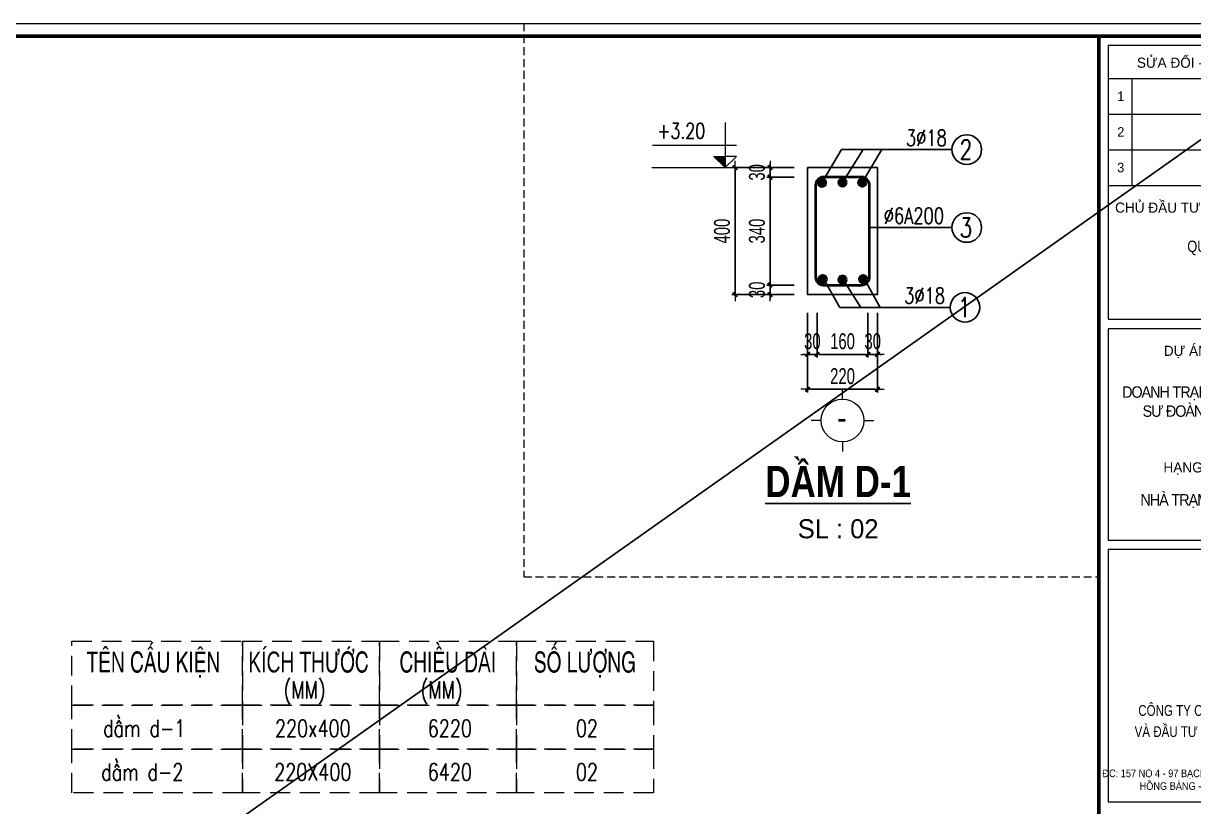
# Model space of a CAD drawing. Header units: millimetres. Extents: x 108335 to 288936, y -578047 to -548347.
# Drawn here: x 204886 to 212253, y -553282 to -548347 of the extents above; entities that cross this region are included whole.
import ezdxf
from ezdxf.enums import TextEntityAlignment as Align

# ---------------------------------------------------------------- set-up
doc = ezdxf.new("R2010")
doc.units = ezdxf.units.MM
doc.header["$MEASUREMENT"] = 0
doc.header["$PDMODE"] = 32
doc.linetypes.add('HIDDEN', pattern=[0.375, 0.25, -0.125])
doc.layers.get('Defpoints').update_dxf_attribs({"color": 1})
for name, color, linetype, lineweight in [('08. Net Text', 3, 'Continuous', 13), ('EG Dim', 8, 'Continuous', 15), ('EG Text1', 3, 'Continuous', 20), ('Khac', 156, 'Continuous', 9), ('LC Dim', 8, 'Continuous', 18), ('LC ISO', 153, 'Continuous', 13), ('LC MANH DUT', 35, 'HIDDEN', 5), ('LC Net dam2', 6, 'Continuous', 40), ('LC Net dam3', 1, 'Continuous', 60), ('LC Net manh', 236, 'Continuous', 5), ('LC Net thay', 7, 'Continuous', 25), ('LC Text1', 3, 'Continuous', 20), ('LC Text2', 7, 'Continuous', 25)]:
    doc.layers.add(name, color=color, linetype=linetype, lineweight=lineweight)
doc.layers.add('KCS_Plotter', color=11, linetype='Continuous', plot=False)
for name, color, linetype in [('Khungten_LCDI', 7, 'Continuous'), ('Kichthuoc', 9, 'Continuous'), ('Thep doc', 6, 'Continuous')]:
    doc.layers.add(name, color=color, linetype=linetype)
doc.styles.add('EG Huy', font='vnsimli.shx', dxfattribs={"width": 0.75})
doc.styles.add('HOATBIF', font='hoatbif.shx', dxfattribs={"width": 0.7})
doc.styles.add('Khungten', font='VHAVAN.TTF', dxfattribs={"width": 0.9, "height": 5000})
doc.styles.add('LC 1', font='VHAVANB.TTF')
doc.styles.add('LC 2', font='VHARIALN.TTF', dxfattribs={"width": 0.7})
doc.styles.add('LC 3', font='vnsimli.shx', dxfattribs={"width": 0.75})
doc.styles.add('LC3', font='VHARIALB.TTF', dxfattribs={"width": 0.8})
doc.styles.add('Text Khung Ten', font='VHAVAN.TTF')
doc.styles.add('Title', font='VHBLACK.TTF', dxfattribs={"width": 0.8})
doc.dimstyles.new('1-100(1-40)', dxfattribs={"dimscale": 40, "dimtxt": 2.5, "dimasz": 0.35, "dimexe": 0.5, "dimexo": 0, "dimgap": 0.8, "dimtad": 1, "dimdec": 0, "dimzin": 0, "dimdsep": 46, "dimtxsty": 'HOATBIF', "dimblk1": 'DOT', "dimblk2": 'DOT', "dimsah": 1, "dimcen": -1, "dimdle": 1, "dimclrd": 256, "dimclre": 256, "dimclrt": 4, "dimadec": 3, "dimazin": 2, "dimtfac": 0.333333, "dimtdec": 0, "dimtix": 1, "dimtmove": 2, "dimatfit": 3, "dimldrblk": 'DOT', "dimfxl": 1, "dimtvp": 0.833333, "dimtolj": 1, "dimtzin": 0, "dimarcsym": 0})

# ---------------------------------------------------------------- blocks, each defined once
blk = doc.blocks.new('CT')
at = {"layer": 'LC Text1', "lineweight": 15}
blk.add_hatch(color=4, dxfattribs=at).paths.add_polyline_path([(3.25, 1.6), (1.64, 1.6), (1.64, 0)])
at = {"layer": 'LC Text1', "color": 4, "lineweight": 15, "ltscale": 50}
for p, q in [((0.05, 3.14), (12, 3.14)), ((12.09, 0), (0, 0))]:
    blk.add_line(p, q, dxfattribs=at)
for points in [[(1.64, 6.43), (1.64, 0)], [(1.64, 0), (0.03, 1.6), (1.64, 1.6)], [(1.64, 0), (3.25, 1.6), (1.64, 1.6)]]:
    blk.add_lwpolyline(points, dxfattribs=at)
at = {"layer": 'LC Text1', "color": 4, "style": 'LC 3', "width": 0.75}
blk.add_attdef('CT', (1.91, 3.5), '', height=2.2, dxfattribs=at)
blk = doc.blocks.new('DOT')
at = {"layer": 'LC Dim'}
blk.add_line((-3, 0), (3, 0), dxfattribs=at)
at = {"layer": 'LC Dim', "color": 4}
blk.add_line((-1, -1), (1, 1), dxfattribs=at)
blk.add_lwpolyline([(0.5, 1), (-1, -0.5), (-0.5, -1), (1, 0.5)], close=True, dxfattribs=at)
blk = doc.blocks.new('*D413')
at = {"layer": 'Defpoints', "color": 0, "ltscale": 2, "transparency": 16777216}
for p in [(209738.4, -549256), (209586.5, -549316), (209738.4, -549316)]:
    blk.add_point(p, dxfattribs=at)
at = {"layer": 'LC Dim', "lineweight": -2, "ltscale": 2, "transparency": 16777216}
for p, q in [((209738.4, -549256), (209566.5, -549256)), ((209586.5, -549242), (209586.5, -549228)), ((209586.5, -549256), (209586.5, -549316)), ((209738.4, -549316), (209566.5, -549316)), ((209586.5, -549330), (209586.5, -549344))]:
    blk.add_line(p, q, dxfattribs=at)
at = {"layer": 'LC Dim', "lineweight": -2, "ltscale": 2, "transparency": 16777216, "xscale": 14, "yscale": 14, "zscale": 14}
for p, rotation in [((209586.5, -549256), 270), ((209586.5, -549316), 90)]:
    blk.add_blockref('DOT', p, dxfattribs=dict(at, rotation=rotation))
at = {"layer": 'LC Dim', "color": 4, "ltscale": 2, "transparency": 16777216, "insert": (209504.5, -549286), "char_height": 100, "attachment_point": 5, "rotation": 90, "style": 'HOATBIF'}
blk.add_mtext('\\A1;30', dxfattribs=at)
blk = doc.blocks.new('_Dot')
at = {"color": 0, "linetype": 'ByBlock', "lineweight": -2}
blk.add_line((-0.5, 0), (-1, 0), dxfattribs=at)
at = {"color": 0, "linetype": 'ByBlock', "const_width": 0.5}
blk.add_lwpolyline([(-0.25, 0, 1), (0.25, 0, 1)], format="xyb", close=True, dxfattribs=at)
blk = doc.blocks.new('*D414')
at = {"layer": 'Defpoints', "color": 0, "ltscale": 2, "transparency": 16777216}
for p in [(209738.4, -549316), (209586.5, -549996), (209738.4, -549996)]:
    blk.add_point(p, dxfattribs=at)
at = {"layer": 'LC Dim', "lineweight": -2, "ltscale": 2, "transparency": 16777216}
for p, q in [((209738.4, -549316), (209566.5, -549316)), ((209586.5, -549330), (209586.5, -549982)), ((209738.4, -549996), (209566.5, -549996))]:
    blk.add_line(p, q, dxfattribs=at)
at = {"layer": 'LC Dim', "lineweight": -2, "ltscale": 2, "transparency": 16777216, "xscale": 14, "yscale": 14, "zscale": 14}
for p, rotation in [((209586.5, -549316), 90), ((209586.5, -549996), 270)]:
    blk.add_blockref('DOT', p, dxfattribs=dict(at, rotation=rotation))
at = {"layer": 'LC Dim', "color": 4, "ltscale": 2, "transparency": 16777216, "insert": (209504.5, -549656), "char_height": 100, "attachment_point": 5, "rotation": 90, "style": 'HOATBIF'}
blk.add_mtext('\\A1;340', dxfattribs=at)
blk = doc.blocks.new('*D415')
at = {"layer": 'Defpoints', "color": 0, "ltscale": 2, "transparency": 16777216}
for p in [(209738.4, -549996), (209586.5, -550056), (209738.4, -550056)]:
    blk.add_point(p, dxfattribs=at)
at = {"layer": 'LC Dim', "lineweight": -2, "ltscale": 2, "transparency": 16777216}
for p, q in [((209738.4, -549996), (209566.5, -549996)), ((209586.5, -549982), (209586.5, -549968)), ((209586.5, -549996), (209586.5, -550056)), ((209738.4, -550056), (209566.5, -550056)), ((209586.5, -550070), (209586.5, -550084))]:
    blk.add_line(p, q, dxfattribs=at)
at = {"layer": 'LC Dim', "lineweight": -2, "ltscale": 2, "transparency": 16777216, "xscale": 14, "yscale": 14, "zscale": 14}
for p, rotation in [((209586.5, -549996), 270), ((209586.5, -550056), 90)]:
    blk.add_blockref('DOT', p, dxfattribs=dict(at, rotation=rotation))
at = {"layer": 'LC Dim', "color": 4, "ltscale": 2, "transparency": 16777216, "insert": (209504.5, -550026), "char_height": 100, "attachment_point": 5, "rotation": 90, "style": 'HOATBIF'}
blk.add_mtext('\\A1;30', dxfattribs=at)
blk = doc.blocks.new('*D416')
at = {"layer": 'Defpoints', "color": 0, "ltscale": 2, "transparency": 16777216}
for p in [(209366.5, -549256), (209738.4, -549256), (209738.4, -550056)]:
    blk.add_point(p, dxfattribs=at)
at = {"layer": 'LC Dim', "lineweight": -2, "ltscale": 2, "transparency": 16777216}
for p, q in [((209738.4, -549256), (209346.5, -549256)), ((209366.5, -550042), (209366.5, -549270)), ((209738.4, -550056), (209346.5, -550056))]:
    blk.add_line(p, q, dxfattribs=at)
at = {"layer": 'LC Dim', "lineweight": -2, "ltscale": 2, "transparency": 16777216, "xscale": 14, "yscale": 14, "zscale": 14}
for p, rotation in [((209366.5, -549256), 90), ((209366.5, -550056), 270)]:
    blk.add_blockref('DOT', p, dxfattribs=dict(at, rotation=rotation))
at = {"layer": 'LC Dim', "color": 4, "ltscale": 2, "transparency": 16777216, "insert": (209284.5, -549656), "char_height": 100, "attachment_point": 5, "rotation": 90, "style": 'HOATBIF'}
blk.add_mtext('\\A1;400', dxfattribs=at)
blk = doc.blocks.new('*D417')
at = {"layer": 'Defpoints', "color": 0, "ltscale": 2, "transparency": 16777216}
for p in [(209823, -550171), (209883, -550171), (209883, -550432.5)]:
    blk.add_point(p, dxfattribs=at)
at = {"layer": 'LC Dim', "lineweight": -2, "ltscale": 2, "transparency": 16777216}
for p, q in [((209823, -550171), (209823, -550452.5)), ((209883, -550171), (209883, -550452.5)), ((209809, -550432.5), (209795, -550432.5)), ((209823, -550432.5), (209883, -550432.5)), ((209897, -550432.5), (209911, -550432.5))]:
    blk.add_line(p, q, dxfattribs=at)
at = {"layer": 'LC Dim', "lineweight": -2, "ltscale": 2, "transparency": 16777216, "xscale": 14, "yscale": 14, "zscale": 14}
blk.add_blockref('DOT', (209823, -550432.5), dxfattribs=at)
at = {"layer": 'LC Dim', "lineweight": -2, "ltscale": 2, "transparency": 16777216, "xscale": 14, "yscale": 14, "zscale": 14, "rotation": 180}
blk.add_blockref('DOT', (209883, -550432.5), dxfattribs=at)
at = {"layer": 'LC Dim', "color": 4, "ltscale": 2, "transparency": 16777216, "insert": (209853, -550350.5), "char_height": 100, "attachment_point": 5, "style": 'HOATBIF'}
blk.add_mtext('\\A1;30', dxfattribs=at)
blk = doc.blocks.new('*D418')
at = {"layer": 'Defpoints', "color": 0, "ltscale": 2, "transparency": 16777216}
for p in [(209883, -550171), (210203, -550171), (210203, -550432.5)]:
    blk.add_point(p, dxfattribs=at)
at = {"layer": 'LC Dim', "lineweight": -2, "ltscale": 2, "transparency": 16777216}
for p, q in [((209883, -550171), (209883, -550452.5)), ((210203, -550171), (210203, -550452.5)), ((209897, -550432.5), (210189, -550432.5))]:
    blk.add_line(p, q, dxfattribs=at)
at = {"layer": 'LC Dim', "lineweight": -2, "ltscale": 2, "transparency": 16777216, "xscale": 14, "yscale": 14, "zscale": 14, "rotation": 180}
blk.add_blockref('DOT', (209883, -550432.5), dxfattribs=at)
at = {"layer": 'LC Dim', "lineweight": -2, "ltscale": 2, "transparency": 16777216, "xscale": 14, "yscale": 14, "zscale": 14}
blk.add_blockref('DOT', (210203, -550432.5), dxfattribs=at)
at = {"layer": 'LC Dim', "color": 4, "ltscale": 2, "transparency": 16777216, "insert": (210043, -550350.5), "char_height": 100, "attachment_point": 5, "style": 'HOATBIF'}
blk.add_mtext('\\A1;160', dxfattribs=at)
blk = doc.blocks.new('*D419')
at = {"layer": 'Defpoints', "color": 0, "ltscale": 2, "transparency": 16777216}
for p in [(210203, -550171), (210263, -550171), (210263, -550432.5)]:
    blk.add_point(p, dxfattribs=at)
at = {"layer": 'LC Dim', "lineweight": -2, "ltscale": 2, "transparency": 16777216}
for p, q in [((210203, -550171), (210203, -550452.5)), ((210263, -550171), (210263, -550452.5)), ((210189, -550432.5), (210175, -550432.5)), ((210203, -550432.5), (210263, -550432.5)), ((210277, -550432.5), (210291, -550432.5))]:
    blk.add_line(p, q, dxfattribs=at)
at = {"layer": 'LC Dim', "lineweight": -2, "ltscale": 2, "transparency": 16777216, "xscale": 14, "yscale": 14, "zscale": 14}
blk.add_blockref('DOT', (210203, -550432.5), dxfattribs=at)
at = {"layer": 'LC Dim', "lineweight": -2, "ltscale": 2, "transparency": 16777216, "xscale": 14, "yscale": 14, "zscale": 14, "rotation": 180}
blk.add_blockref('DOT', (210263, -550432.5), dxfattribs=at)
at = {"layer": 'LC Dim', "color": 4, "ltscale": 2, "transparency": 16777216, "insert": (210233, -550350.5), "char_height": 100, "attachment_point": 5, "style": 'HOATBIF'}
blk.add_mtext('\\A1;30', dxfattribs=at)
blk = doc.blocks.new('*D420')
at = {"layer": 'Defpoints', "color": 0, "ltscale": 2, "transparency": 16777216}
for p in [(209823, -550171), (210263, -550171), (209823, -550652.5)]:
    blk.add_point(p, dxfattribs=at)
at = {"layer": 'LC Dim', "lineweight": -2, "ltscale": 2, "transparency": 16777216}
for p, q in [((209823, -550171), (209823, -550672.5)), ((210263, -550171), (210263, -550672.5)), ((210249, -550652.5), (209837, -550652.5))]:
    blk.add_line(p, q, dxfattribs=at)
at = {"layer": 'LC Dim', "lineweight": -2, "ltscale": 2, "transparency": 16777216, "xscale": 14, "yscale": 14, "zscale": 14, "rotation": 180}
blk.add_blockref('DOT', (209823, -550652.5), dxfattribs=at)
at = {"layer": 'LC Dim', "lineweight": -2, "ltscale": 2, "transparency": 16777216, "xscale": 14, "yscale": 14, "zscale": 14}
blk.add_blockref('DOT', (210263, -550652.5), dxfattribs=at)
at = {"layer": 'LC Dim', "color": 4, "ltscale": 2, "transparency": 16777216, "insert": (210043, -550570.5), "char_height": 100, "attachment_point": 5, "style": 'HOATBIF'}
blk.add_mtext('\\A1;220', dxfattribs=at)
blk = doc.blocks.new('TTRUC')
at = {"layer": 'LC ISO'}
for p, q in [((0, 6.95), (0, 10.13)), ((-6.95, 0), (-10.13, 0)), ((6.95, 0), (10.13, 0)), ((0, -6.95), (0, -10.13))]:
    blk.add_line(p, q, dxfattribs=at)
at = {"layer": 'LC Net manh'}
blk.add_circle((0, 0), 6.95, dxfattribs=at)
blk = doc.blocks.new('theptron1')
at = {"layer": 'LC Net dam3'}
for p, q in [((-0.5, 0), (0.5, 0)), ((-0.35, 0.35), (0.35, -0.35)), ((0.35, 0.35), (-0.35, -0.35)), ((0, 0.5), (0, -0.5))]:
    blk.add_line(p, q, dxfattribs=at)
blk.add_circle((0, 0), 0.5, dxfattribs=at)
blk = doc.blocks.new('TIEUDE1')
at = {"layer": 'LC Text2', "color": 7, "style": 'LC 1'}
blk.add_attdef('TIªU§Ò', text='', height=5, dxfattribs=at).set_placement((0, 0), align=Align.BOTTOM_CENTER)
blk.add_attdef('TL', text='', height=3, dxfattribs=at).set_placement((0, -2), align=Align.TOP_CENTER)
blk = doc.blocks.new('Nha o can bo nhan vien Trung doan')
at = {"layer": 'Defpoints', "lineweight": 0}
blk.add_lwpolyline([(-1200, -14850), (-1200, 14850), (40800, 14850), (40800, -14850)], close=True, dxfattribs=at)
at = {"layer": 'Khungten_LCDI', "color": 5, "lineweight": 60}
blk.add_line((36600, 14650), (36600, -14650), dxfattribs=at)
at = {"layer": 'Khungten_LCDI', "color": 9, "lineweight": 15}
for p, q in [((36750, 13981), (40450, 13981)), ((37123, 13981), (37123, 12297)), ((36750, 13420), (40450, 13420)), ((36750, 12858), (40450, 12858)), ((36750, 12297), (40450, 12297))]:
    blk.add_line(p, q, dxfattribs=at)
at = {"layer": 'Khungten_LCDI', "color": 5, "lineweight": 60}
blk.add_lwpolyline([(0, -14650), (0, 14650), (40600, 14650), (40600, -14650)], close=True, dxfattribs=at)
at = {"layer": 'Khungten_LCDI', "color": 9, "lineweight": 15}
for points in [[(36750, 10190), (40450, 10190), (40450, 14500), (36750, 14500)], [(36750, 6712), (40450, 6712), (40450, 10040), (36750, 10040)], [(36750, 2587), (40450, 2587), (40450, 6562), (36750, 6562)]]:
    blk.add_lwpolyline(points, close=True, dxfattribs=at)
at = {"color": 7, "style": 'Khungten'}
for s, p in [('söa ®æi - modifications', (38600, 14151)), ('chñ ®Çu t\xad - project owner', (38566, 11868)), ('dù ¸n - project', (38566, 9612)), ('h¹ng môc - item', (38552, 7776))]:
    blk.add_text(s, height=160, dxfattribs=at).set_placement(p, align=Align.CENTER)
at = {"color": 7, "style": 'Title', "width": 0.8}
for s, p in [('c«ng ty cp t\xad vÊn thiÕt kÕ', (38594, 3942)), ('vµ ®Çu t\xad x©y dùng lª ch©n', (38594, 3609))]:
    blk.add_text(s, height=170, dxfattribs=at).set_placement(p, align=Align.CENTER)
at = {"color": 4, "char_height": 180, "attachment_point": 5, "style": 'Khungten'}
for s, insert, width in [('{\\f.VnArialH|b0|i0|c0|p34;\\W0.8;qu©n khu 3}', (38609, 11313), 2315.24), ('{\\f.VnArialH|b0|i0|c0|p34;\\W0.9;\\T0.9;doanh tr¹i c¸c ®¬n vÞ thuéc s\xad ®oµn 395/qu©n khu 3}', (38617, 8868), 3461.97), ('{\\f.VnArialH|b0|i0|c0|p34;\\T0.9;nhµ tr¹m m¸y ph¸t ®iÖn}', (38609, 7325), 3712.56)]:
    blk.add_mtext(s, dxfattribs=dict(at, insert=insert, width=width))
at = {"color": 7, "insert": (38600, 3096), "char_height": 120, "attachment_point": 2, "style": 'Khungten'}
blk.add_mtext_dynamic_manual_height_columns('®c: 157 no 4 - 97 b¹ch ®»ng - ph\xadêng h¹ lý   quËn hång bµng - thµnh phè h¶i phßng ', width=3886.57, gutter_width=25, heights=[0], dxfattribs=at)
at = {"color": 7, "style": 'Khungten', "width": 0.8}
for tag, p in [('REVISION', (39499, -10746)), ('NGAYHT', (39546, -11609))]:
    blk.add_attdef(tag, text='', height=200, dxfattribs=at).set_placement(p, align=Align.CENTER)
at = {"layer": '08. Net Text', "color": 7, "style": 'Text Khung Ten'}
blk.add_text('1', height=150, dxfattribs=at).set_placement((36892, 13627))
at = {"layer": '08. Net Text', "color": 7, "ltscale": 2, "style": 'Text Khung Ten'}
for s, p in [('2', (36892, 13065)), ('3', (36892, 12504))]:
    blk.add_text(s, height=150, dxfattribs=at).set_placement(p)
at = {"layer": 'LC Text1', "style": 'Title', "width": 1.485915}
for tag, p, p2 in [('TENBANVE1', (36913, -8886), (40339, -8886)), ('TENBANVE2', (36913, -9562), (40339, -9562))]:
    blk.add_attdef(tag, text='', height=250, dxfattribs=at).set_placement(p, p2, align=Align.FIT)
at = {"layer": 'LC Text1', "style": 'Title', "width": 0.7}
blk.add_attdef('SOBANVE', text='', height=250, dxfattribs=at).set_placement((39562, -13896), align=Align.CENTER)

msp = doc.modelspace()

# ---------------------------------------------------------------- linework, layer by layer
at = {"layer": 'KCS_Plotter', "ltscale": 2}
msp.add_line((196535.7, -560227.19), (213335.7, -548347.19), dxfattribs=at)
at = {"layer": 'LC MANH DUT', "ltscale": 200}
for p, q in [((208036.12, -548347.19, 0), (208036.12, -551833.5, 0)), ((208036.12, -551833.5, 0), (211655.71, -551833.5, 0))]:
    msp.add_line(p, q, dxfattribs=at)
at = {"layer": 'LC MANH DUT', "ltscale": 500}
for points in [[(205192.04, -552240.45), (206264.69, -552240.45), (206264.69, -552643.99), (205192.04, -552643.99)], [(206264.69, -552240.45), (207127.31, -552240.45), (207127.31, -552643.99), (206264.69, -552643.99)], [(207127.31, -552240.45), (207989.93, -552240.45), (207989.93, -552643.99), (207127.31, -552643.99)], [(207989.93, -552240.45), (208852.56, -552240.45), (208852.56, -552643.99), (207989.93, -552643.99)], [(205192.04, -552643.99), (206264.69, -552643.99), (206264.69, -552919.5), (205192.04, -552919.5)], [(206264.69, -552643.99), (207127.31, -552643.99), (207127.31, -552919.5), (206264.69, -552919.5)], [(207127.31, -552643.99), (207989.93, -552643.99), (207989.93, -552919.5), (207127.31, -552919.5)], [(207989.93, -552643.99), (208852.56, -552643.99), (208852.56, -552919.5), (207989.93, -552919.5)], [(205192.04, -552919.5), (206264.69, -552919.5), (206264.69, -553195.01), (205192.04, -553195.01)], [(206264.69, -552919.5), (207127.31, -552919.5), (207127.31, -553195.01), (206264.69, -553195.01)], [(207127.31, -552919.5), (207989.93, -552919.5), (207989.93, -553195.01), (207127.31, -553195.01)], [(207989.93, -552919.5), (208852.56, -552919.5), (208852.56, -553195.01), (207989.93, -553195.01)]]:
    msp.add_lwpolyline(points, close=True, dxfattribs=at)
at = {"layer": 'LC Net dam2'}
msp.add_lwpolyline([(209923, -549996), (210163, -549996, 0.4142136), (210213, -549946), (210213, -549366, 0.4142136), (210163, -549316), (209923, -549316, 0.4142136), (209873, -549366), (209873, -549946, 0.4142136)], format="xyb", close=True, dxfattribs=at)
at = {"layer": 'LC Net thay', "ltscale": 2}
msp.add_lwpolyline([(210263, -549256), (210263, -549256), (209823, -549256), (209823, -550056), (210263, -550056), (210263, -549256), (210263, -549256)], dxfattribs=at)
at = {"layer": 'LC Text2', "ltscale": 100}
for centre in [(210825.05, -549142.5), (210825.05, -549633.56), (210814.05, -550136.5)]:
    msp.add_circle(centre, 93.05, dxfattribs=at)
at = {"layer": 'Thep doc', "linetype": 'ByBlock', "const_width": 19.66}
for points in [[(209903.58, -549351.16, 1), (209923.24, -549351.16, 1)], [(210052.83, -549349.5, -1), (210033.17, -549349.5, -1)], [(210177.48, -549349.72, -1), (210157.82, -549349.72, -1)], [(209908.36, -549958.85, -1), (209928.02, -549958.85, -1)], [(210052.83, -549962.5, 1), (210033.17, -549962.5, 1)], [(210182.09, -549958.85, 1), (210162.43, -549958.85, 1)]]:
    msp.add_lwpolyline(points, format="xyb", close=True, dxfattribs=at)

# ---------------------------------------------------------------- block references
at = {"layer": 'EG Dim', "xscale": 42.40098003740421, "yscale": 42.40098003740421, "zscale": 42.40098003740421, "rotation": 90}
for p in [(209913.41, -549351.16), (210043, -549349.5), (210167.65, -549349.72), (209918.19, -549958.85), (210043, -549962.5), (210173.03, -549958.56)]:
    msp.add_blockref('theptron1', p, dxfattribs=at)
at = {"layer": 'EG Text1'}
ref = msp.add_blockref('CT', (209377.44, -549256), dxfattribs=dict(at, xscale=-44.25072279153392, yscale=44.25072279153392, zscale=44.25072279153392))
ref.add_attrib('CT', '+3.20', (208878.23, -549072.77), dxfattribs={"layer": 'Khac', "color": 3, "height": 97.352, "style": 'EG Huy', "width": 0.75})
at = {"layer": 'Kichthuoc', "xscale": 19.39036266761832, "yscale": 19.39036266761832, "zscale": 19.39036266761832}
msp.add_blockref('TTRUC', (210043, -550848.96), dxfattribs=at)
at = {"layer": 'LC Net thay', "xscale": 0.3999999999995706, "yscale": 0.3999999999995706, "zscale": 0.3999999999995706}
msp.add_blockref('Nha o can bo nhan vien Trung doan', (197015.7, -554287.19, 0), dxfattribs=at)
at = {"layer": 'LC Text2'}
ref = msp.add_blockref('TIEUDE1', (210015.5, -551391.5), dxfattribs=dict(at, xscale=40, yscale=40, zscale=40))
ref.add_attrib('TIªU§Ò', '%%UdÇm d-1', dxfattribs={"color": 7, "height": 196.977, "style": 'LC3', "width": 0.8}).set_placement((210015.5, -551391.5), align=Align.BOTTOM_CENTER)
ref.add_attrib('TL', 'sl : 02', dxfattribs={"color": 7, "height": 120, "style": 'LC 1'}).set_placement((210015.5, -551471.5), align=Align.TOP_CENTER)

# ---------------------------------------------------------------- texts
at = {"layer": 'LC Text1', "ltscale": 0.2, "style": 'LC 1', "width": 0.9}
msp.add_text('-', height=150, dxfattribs=at).set_placement((210039.38, -550951.72), align=Align.BOTTOM_CENTER)
at = {"layer": 'LC Text1', "style": 'LC 3', "width": 0.75}
for s, p in [('(MM)', (206525.03, -552600.38)), ('(MM)', (207387.65, -552600.38)), ('dÇm d-1', (205388.46, -552843.18)), ('dÇm d-2', (205376.49, -553118.7))]:
    msp.add_text(s, height=108, dxfattribs=at).set_placement(p)
for s, p in [('220x400', (206708.38, -552843.18)), ('6220', (207571.01, -552843.18)), ('02', (208433.63, -552843.18)), ('220X400', (206708.38, -553118.7)), ('6420', (207571.01, -553118.7)), ('02', (208433.63, -553118.7))]:
    msp.add_text(s, height=108, dxfattribs=at).set_placement(p, align=Align.CENTER)
at = {"layer": 'LC Text2', "linetype": 'ByBlock', "style": 'LC 3', "width": 0.75}
for s, p in [('3%%C18', (210442.14, -549118.44)), ('%%C6A200', (210302.64, -549609.5)), ('3%%C18', (210431.14, -550112.44))]:
    msp.add_text(s, height=100, dxfattribs=at).set_placement(p)
at = {"layer": 'LC Text2', "ltscale": 100, "style": 'LC 3', "width": 0.75}
for s, p in [('2', (210819.8, -549142.5)), ('3', (210819.8, -549634.07)), ('1', (210808.8, -550136.5))]:
    msp.add_text(s, height=122.22, dxfattribs=at).set_placement(p, align=Align.MIDDLE_CENTER)
at = {"layer": 'LC Text2', "lineweight": -2, "style": 'LC 2', "width": 0.8}
for s, height, p in [('tªn cÊu kiÖn', 131.4619, (205283.56, -552436.75)), ('kÝch th\xadíc', 131.462, (206303.25, -552436.75)), ('chiÒu dµi', 131.462, (207254.31, -552436.75)), ('sè l\xadîng', 131.462, (208099.91, -552436.75))]:
    msp.add_text(s, height=height, dxfattribs=at).set_placement(p)

# ---------------------------------------------------------------- dimensions: what is measured, and where the dimension line sits
at = {"layer": 'LC Dim', "ltscale": 2}
for base, p1, p2, picture, middle in [((209366.5, -549256), (209738.42, -550056), (209738.42, -549256), '*D416', (209284.5, -549656)), ((209586.5, -549316), (209738.42, -549256), (209738.42, -549316), '*D413', (209504.5, -549286)), ((209586.5, -549996), (209738.42, -549316), (209738.42, -549996), '*D414', (209504.5, -549656)), ((209586.5, -550056), (209738.42, -549996), (209738.42, -550056), '*D415', (209504.5, -550026))]:
    dim = msp.add_linear_dim(base=base, p1=p1, p2=p2, angle=90, dimstyle='1-100(1-40)', override={"dimlfac": 0.5}, dxfattribs=at)
    dim.commit()
    dim.dimension.update_dxf_attribs({"geometry": picture, "text_midpoint": middle})
for base, p1, p2, picture, middle in [((209883, -550432.5), (209823, -550170.95), (209883, -550170.95), '*D417', (209853, -550350.5)), ((209823, -550652.5), (210263, -550170.95), (209823, -550170.95), '*D420', (210043, -550570.5)), ((210203, -550432.5), (209883, -550170.95), (210203, -550170.95), '*D418', (210043, -550350.5)), ((210263, -550432.5), (210203, -550170.95), (210263, -550170.95), '*D419', (210233, -550350.5))]:
    dim = msp.add_linear_dim(base=base, p1=p1, p2=p2, dimstyle='1-100(1-40)', override={"dimlfac": 0.5}, dxfattribs=at)
    dim.commit()
    dim.dimension.update_dxf_attribs({"geometry": picture, "text_midpoint": middle})

# ---------------------------------------------------------------- leaders
for points in [[(209913.41, -549351.16), (210037.5, -549142.5), (210732, -549142.5)], [(210043, -549349.5), (210172, -549142.5), (210732, -549142.5)], [(210167.65, -549349.72), (210291, -549142.5), (210732, -549142.5)], [(210213, -549633.56), (210732, -549633.56)], [(209918.28, -549949.02), (210026.5, -550136.5), (210721, -550136.5)], [(210044.58, -549959.13), (210157.7, -550136.5), (210583.5, -550136.5)], [(210182.08, -549959.13), (210280, -550136.5), (210721, -550136.5)]]:
    msp.add_leader(points, dimstyle='1-100(1-40)', override={"dimlfac": 0.5}, dxfattribs=at)

doc.saveas('drawing.dxf')
